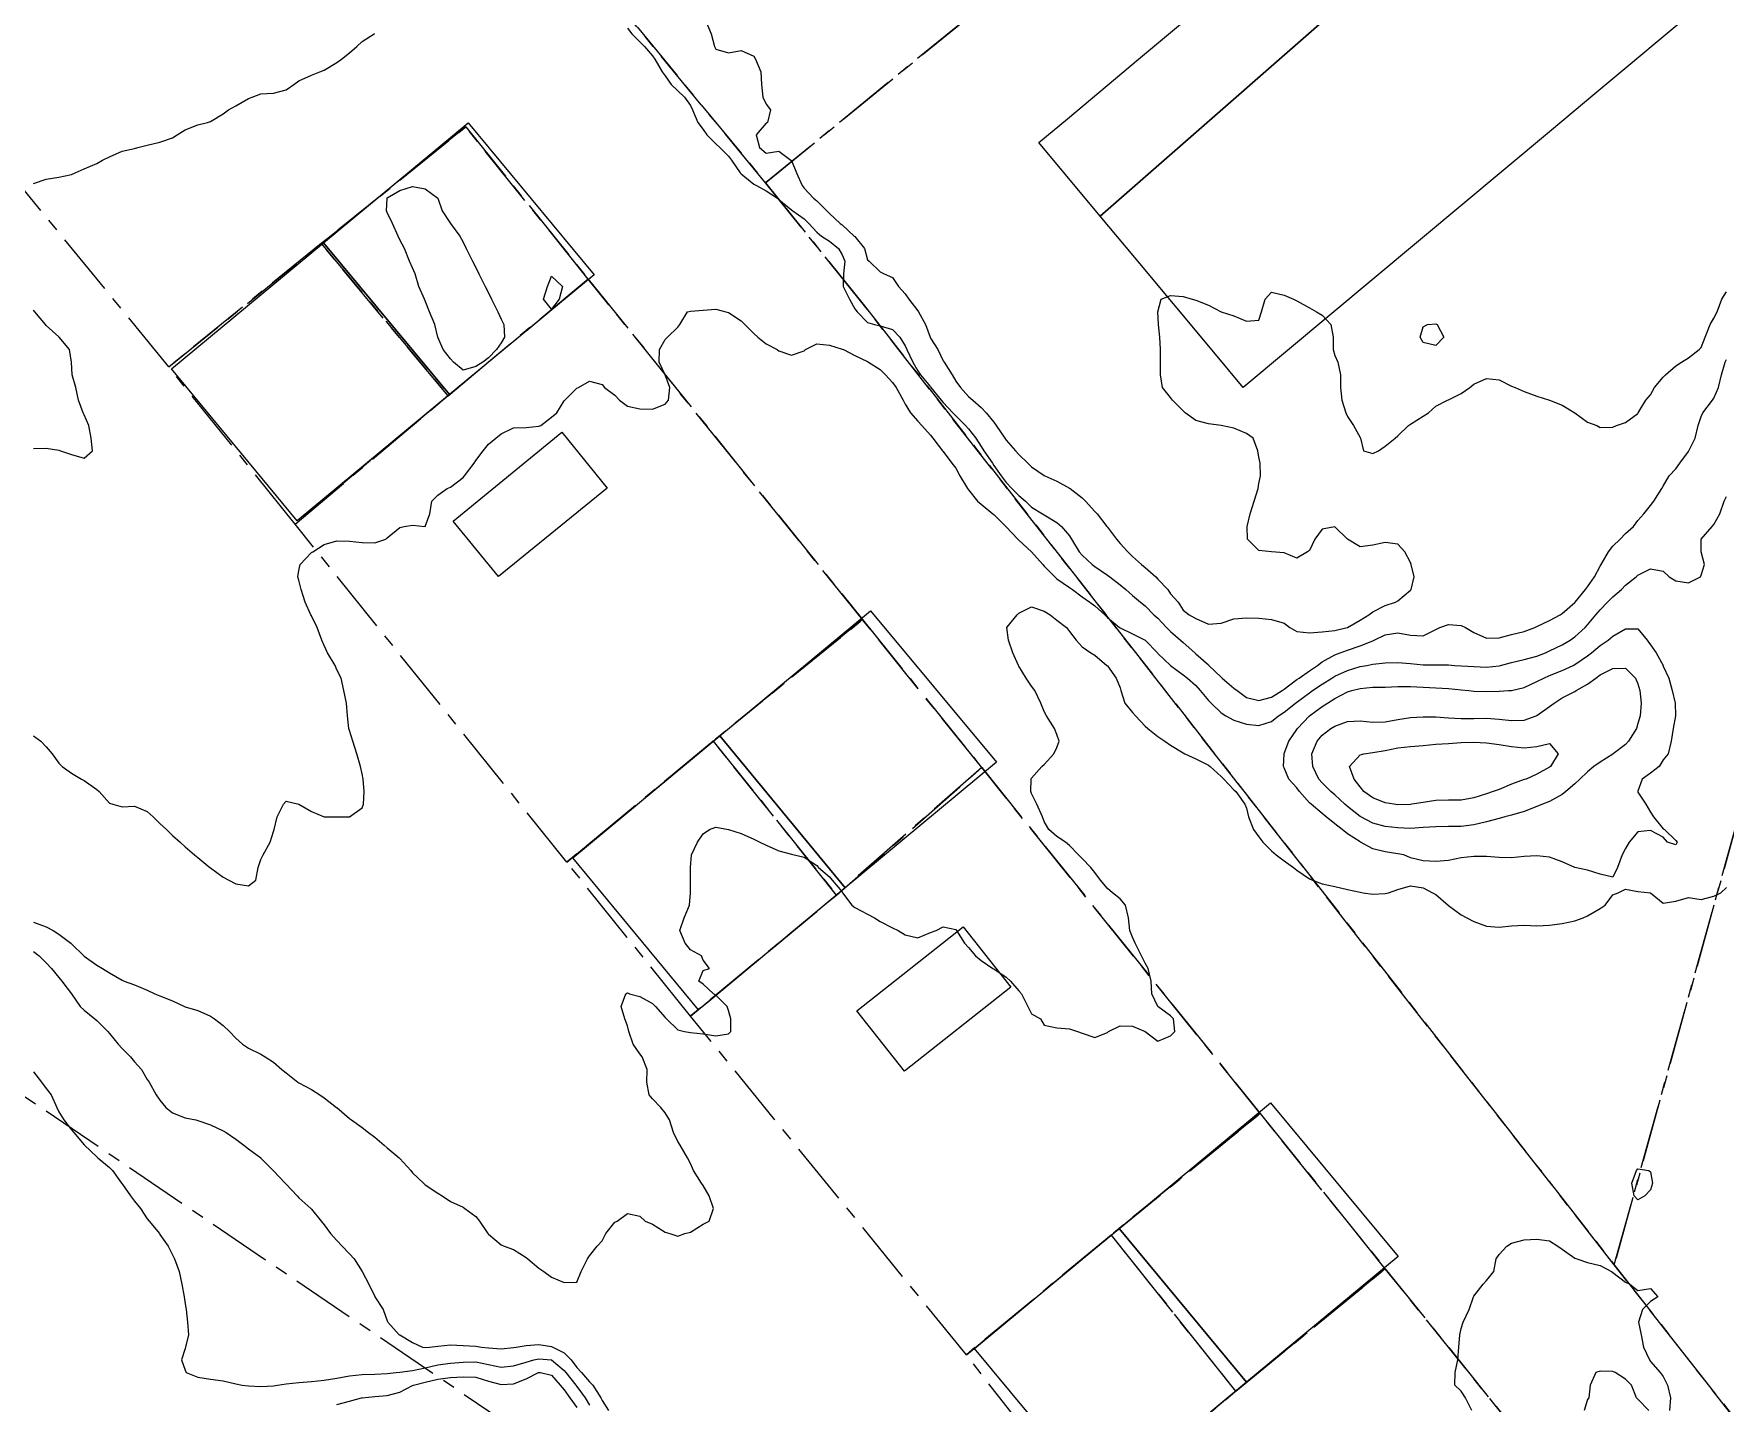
# Model space of a CAD drawing. Header units: centimetres. Extents: x 0 to 642158, y -847 to 649707.
# Drawn here: x 616585.8 to 616652.7, y 620889.5 to 620943.8 of the extents above; entities that cross this region are included whole.
import ezdxf

# ---------------------------------------------------------------- set-up
doc = ezdxf.new("R2010")
doc.units = ezdxf.units.CM
doc.header["$MEASUREMENT"] = 0
doc.linetypes.add('CENTERX2', pattern=[4, 2.5, -0.5, 0.5, -0.5])
doc.layers.add('SPW_batiments', color=7, linetype='Continuous')
doc.layers.add('SPW_parcellaire cadastral', color=7, linetype='CENTERX2', lineweight=25, true_color=0xff0542)
doc.layers.add('WAL_topographie 0.5', color=253, linetype='Continuous', lineweight=20)

msp = doc.modelspace()

# ---------------------------------------------------------------- linework, layer by layer
at = {"layer": 'SPW_batiments'}
for points in [[(616637.583, 620949.532), (616639.795, 620946.914), (616627.966, 620936.533), (616625.533, 620939.446), (616626.668, 620940.395), (616629.478, 620942.748), (616636.218, 620948.392), (616637.583, 620949.532)], [(616651.668, 620944.825), (616647.623, 620941.446), (616645.742, 620939.875), (616633.627, 620929.756), (616632.466, 620931.145), (616629.333, 620934.896), (616627.966, 620936.533), (616639.795, 620946.914)], [(616607.936, 620934.214), (616602.211, 620929.469), (616597.226, 620935.485), (616602.952, 620940.229), (616607.936, 620934.214)], [(616602.211, 620929.469), (616596.188, 620924.478), (616591.203, 620930.495), (616597.226, 620935.485), (616602.211, 620929.469)], [(616608.453, 620925.764), (616604.154, 620922.263), (616602.354, 620924.463), (616606.653, 620927.979), (616608.453, 620925.764)], [(616623.855, 620914.916), (616617.869, 620909.936), (616612.909, 620915.963), (616618.871, 620920.915), (616623.855, 620914.916)], [(616617.869, 620909.936), (616612.391, 620905.379), (616612.073, 620905.114), (616607.089, 620911.13), (616612.909, 620915.963), (616617.869, 620909.936)], [(616618.331, 620905.071), (616622.536, 620908.403), (616624.43, 620906.013), (616620.225, 620902.681), (616618.331, 620905.071)], [(616639.757, 620895.351), (616633.761, 620890.368), (616628.71, 620896.45), (616634.706, 620901.433), (616639.757, 620895.351)], [(616633.761, 620890.368), (616628.042, 620885.616), (616622.991, 620891.699), (616628.71, 620896.45), (616633.761, 620890.368)]]:
    msp.add_lwpolyline(points, dxfattribs=at)
at = {"layer": 'SPW_parcellaire cadastral'}
for points in [[(616666.054, 620979.771), (616614.722, 620937.858), (616586.727, 620971.802), (616585.791, 620971.038), (616566.317, 620994.924), (616567.242, 620995.68), (616539.521, 621029.708), (616535.215, 621035.212), (616620.686, 621105.289), (616625.34, 621099.609), (616688.472, 621022.554), (616679.177, 621014.989), (616681.136, 621012.591), (616656.021, 620992.067), (616666.054, 620979.771)], [(616725.447, 620976.685), (616726.289, 620975.633), (616725.859, 620975.281), (616725.742, 620975.411), (616719.607, 620982.253), (616719.602, 620982.258), (616703.252, 620977.874), (616679.014, 620971.374), (616680.429, 620969.619), (616665.719, 620957.761), (616662.942, 620947.797), (616648.311, 620895.015), (616618.639, 620932.979), (616614.722, 620937.858), (616666.054, 620979.771), (616656.021, 620992.067), (616681.136, 621012.591), (616679.177, 621014.989), (616688.472, 621022.554), (616707.663, 620998.875), (616709.455, 620996.641), (616709.658, 620996.388), (616725.447, 620976.685)], [(616703.252, 620977.874), (616705.259, 620970.066), (616725.859, 620975.281), (616789.025, 620897.565), (616816.871, 620864.549), (616819.201, 620861.786), (616791.606, 620814.788), (616777.504, 620810.829), (616747.043, 620804.653), (616736.762, 620806.494), (616725.425, 620812.186), (616717.783, 620816.022), (616706.308, 620829.905), (616705.058, 620828.784), (616702.226, 620826.244), (616700.619, 620828.294), (616648.311, 620895.015), (616662.942, 620947.797), (616665.719, 620957.761), (616680.429, 620969.619), (616679.014, 620971.374), (616703.252, 620977.874)], [(616586.727, 620971.802), (616614.722, 620937.858)], [(616700.25, 620824.474), (616687.169, 620812.75), (616682.753, 620816.443), (616674.455, 620826.906), (616680.775, 620831.995), (616686.285, 620836.429), (616681.602, 620842.247), (616670.72, 620855.764), (616665.832, 620861.836), (616655.066, 620875.21), (616649.97, 620881.54), (616639.249, 620894.858), (616634.299, 620901.007), (616623.275, 620914.701), (616618.557, 620920.562), (616607.704, 620934.044), (616602.854, 620940.068), (616597.135, 620935.448), (616591.099, 620930.57), (616569.151, 620957.403)], [(616597.135, 620935.448), (616602.854, 620940.068), (616607.704, 620934.044), (616602.153, 620929.428), (616597.135, 620935.448)], [(616614.722, 620937.858), (616618.639, 620932.979), (616648.311, 620895.015), (616700.619, 620828.294)], [(616597.135, 620935.448), (616602.153, 620929.428), (616596.099, 620924.346), (616591.099, 620930.57), (616597.135, 620935.448)], [(616612.653, 620915.75), (616606.852, 620910.96), (616596.099, 620924.346), (616602.153, 620929.428), (616607.704, 620934.044), (616618.557, 620920.562), (616612.653, 620915.75)], [(616612.653, 620915.75), (616618.557, 620920.562), (616623.275, 620914.701), (616617.533, 620909.656), (616612.653, 620915.75)], [(616612.653, 620915.75), (616617.533, 620909.656), (616611.75, 620904.862), (616606.852, 620910.96), (616612.653, 620915.75)], [(616622.67, 620891.456), (616611.75, 620904.862), (616617.533, 620909.656), (616623.275, 620914.701), (616634.299, 620901.007), (616628.404, 620896.196), (616622.67, 620891.456)], [(616606.102, 620887.645), (616579.995, 620885.899), (616579.604, 620893.615), (616578.768, 620893.565), (616578.404, 620899.762), (616579.106, 620899.786), (616578.801, 620905.558), (616579.62, 620905.601), (616606.102, 620887.645)], [(616628.404, 620896.196), (616634.299, 620901.007), (616639.249, 620894.858), (616633.328, 620890.008), (616628.404, 620896.196)], [(616622.67, 620891.456), (616628.404, 620896.196), (616633.328, 620890.008), (616627.558, 620885.183), (616622.67, 620891.456)], [(616638.358, 620871.901), (616627.558, 620885.183), (616633.328, 620890.008), (616639.249, 620894.858), (616649.97, 620881.54), (616644.183, 620876.651), (616638.358, 620871.901)]]:
    msp.add_lwpolyline(points, dxfattribs=at)
at = {"layer": 'WAL_topographie 0.5'}
for points in [[(616585.75, 620937.833), (616586.25, 620938), (616586.75, 620938.074), (616587.25, 620938.188), (616587.398, 620938.25), (616587.75, 620938.408), (616588.25, 620938.615), (616588.48, 620938.75), (616588.75, 620938.889), (616589.25, 620939.107), (616589.75, 620939.214), (616589.881, 620939.25), (616590.25, 620939.344), (616590.75, 620939.471), (616591.25, 620939.635), (616591.435, 620939.75), (616591.75, 620939.949), (616592.25, 620940.147), (616592.633, 620940.25), (616592.75, 620940.288), (616593.25, 620940.586), (616593.463, 620940.75), (616593.75, 620940.905), (616594.25, 620941.19), (616594.403, 620941.25), (616594.75, 620941.382), (616595.25, 620941.411), (616595.75, 620941.541), (616596.054, 620941.75), (616596.25, 620941.891), (616596.75, 620942.119), (616597.074, 620942.25), (616597.25, 620942.315), (616597.75, 620942.626), (616597.933, 620942.75), (616598.25, 620943.006), (616598.547, 620943.25), (616598.75, 620943.447), (616599.226, 620943.75), (616599.25, 620943.762)], [(616609.25, 620943.975), (616609.432, 620943.75), (616609.75, 620943.432), (616609.934, 620943.25), (616610.25, 620942.883), (616610.338, 620942.75), (616610.628, 620942.25), (616610.75, 620942.097), (616610.982, 620941.75), (616611.25, 620941.493), (616611.508, 620941.25), (616611.75, 620940.918), (616611.833, 620940.75), (616612.039, 620940.25), (616612.25, 620939.972), (616612.401, 620939.75), (616612.75, 620939.397), (616612.905, 620939.25), (616613.25, 620938.912), (616613.369, 620938.75), (616613.714, 620938.25), (616613.75, 620938.214), (616614.25, 620937.808), (616614.366, 620937.75), (616614.75, 620937.541), (616615.188, 620937.25), (616615.25, 620937.199), (616615.75, 620936.79), (616615.802, 620936.75), (616616.25, 620936.431), (616616.432, 620936.25), (616616.75, 620935.904), (616616.937, 620935.75), (616617.25, 620935.541), (616617.608, 620935.25), (616617.75, 620935.011), (616617.855, 620934.75), (616617.808, 620934.25), (616617.796, 620933.75), (616618.04, 620933.25), (616618.25, 620932.868), (616618.352, 620932.75), (616618.75, 620932.328), (616619.026, 620932.25), (616619.25, 620932.195), (616619.75, 620932.042), (616620.034, 620931.75), (616620.25, 620931.402), (616620.317, 620931.25), (616620.547, 620930.75), (616620.75, 620930.409), (616620.848, 620930.25), (616621.25, 620929.772), (616621.267, 620929.75), (616621.665, 620929.25), (616621.75, 620929.156), (616622.133, 620928.75), (616622.25, 620928.629), (616622.633, 620928.25), (616622.75, 620928.114), (616623.042, 620927.75), (616623.25, 620927.422), (616623.357, 620927.25), (616623.697, 620926.75), (616623.75, 620926.67), (616624.047, 620926.25), (616624.25, 620925.992), (616624.473, 620925.75), (616624.75, 620925.474), (616625.015, 620925.25), (616625.25, 620925.012), (616625.686, 620924.75), (616625.75, 620924.71), (616626.25, 620924.407), (616626.433, 620924.25), (616626.75, 620923.881), (616626.834, 620923.75), (616627.135, 620923.25), (616627.25, 620923.117), (616627.642, 620922.75), (616627.75, 620922.67), (616628.25, 620922.32), (616628.342, 620922.25), (616628.75, 620921.935), (616628.98, 620921.75), (616629.25, 620921.519), (616629.555, 620921.25), (616629.75, 620921.112), (616630.094, 620920.75), (616630.25, 620920.621), (616630.587, 620920.25), (616630.75, 620920.09), (616631.143, 620919.75), (616631.25, 620919.654), (616631.705, 620919.25), (616631.75, 620919.211), (616632.25, 620918.769), (616632.27, 620918.75), (616632.75, 620918.282), (616632.786, 620918.25), (616633.25, 620917.851), (616633.388, 620917.75), (616633.75, 620917.484), (616634.25, 620917.354), (616634.75, 620917.491), (616635.173, 620917.75), (616635.25, 620917.809), (616635.75, 620918.186), (616635.844, 620918.25), (616636.25, 620918.538), (616636.563, 620918.75), (616636.75, 620918.887), (616637.25, 620919.163), (616637.468, 620919.25), (616637.75, 620919.356), (616638.25, 620919.526), (616638.75, 620919.725), (616638.811, 620919.75), (616639.25, 620919.954), (616639.75, 620920.032), (616640.25, 620919.944), (616640.75, 620919.918), (616641.25, 620920.175), (616641.408, 620920.25), (616641.75, 620920.364), (616642.25, 620920.33), (616642.429, 620920.25), (616642.75, 620920.051), (616643.25, 620919.825), (616643.75, 620919.847), (616644.25, 620919.967), (616644.75, 620920.097), (616645.168, 620920.25), (616645.25, 620920.291), (616645.75, 620920.524), (616646.168, 620920.75), (616646.25, 620920.8), (616646.75, 620921.241), (616646.758, 620921.25), (616647.173, 620921.75), (616647.25, 620921.855), (616647.524, 620922.25), (616647.75, 620922.676), (616647.791, 620922.75), (616648.081, 620923.25), (616648.25, 620923.469), (616648.547, 620923.75), (616648.75, 620923.973), (616649.071, 620924.25), (616649.25, 620924.49), (616649.478, 620924.75), (616649.75, 620925.076), (616649.883, 620925.25), (616650.195, 620925.75), (616650.25, 620925.842), (616650.485, 620926.25), (616650.75, 620926.535), (616650.91, 620926.75), (616651.25, 620927.221), (616651.267, 620927.25), (616651.516, 620927.75), (616651.636, 620928.25), (616651.75, 620928.602), (616651.817, 620928.75), (616652.196, 620929.25), (616652.25, 620929.332), (616652.442, 620929.75), (616652.558, 620930.25), (616652.7, 620930.75), (616652.75, 620930.865)], [(616612.361, 620944.25), (616612.568, 620943.75), (616612.697, 620943.25), (616612.75, 620943.15), (616613.25, 620943), (616613.75, 620943.09), (616614.25, 620942.868), (616614.321, 620942.75), (616614.536, 620942.25), (616614.558, 620941.75), (616614.607, 620941.25), (616614.75, 620940.972), (616614.91, 620940.75), (616614.796, 620940.25), (616614.75, 620940.218), (616614.347, 620939.75), (616614.478, 620939.25), (616614.75, 620939.032), (616615.25, 620939.11), (616615.724, 620938.75), (616615.75, 620938.733), (616615.942, 620938.25), (616616.163, 620937.75), (616616.25, 620937.638), (616616.614, 620937.25), (616616.75, 620937.138), (616617.149, 620936.75), (616617.25, 620936.638), (616617.668, 620936.25), (616617.75, 620936.194), (616618.234, 620935.75), (616618.25, 620935.728), (616618.63, 620935.25), (616618.75, 620934.812), (616618.824, 620934.75), (616619.25, 620934.331), (616619.417, 620934.25), (616619.75, 620934.101), (616619.976, 620933.75), (616620.25, 620933.465), (616620.396, 620933.25), (616620.75, 620932.79), (616620.778, 620932.75), (616621.047, 620932.25), (616621.231, 620931.75), (616621.25, 620931.708), (616621.539, 620931.25), (616621.75, 620930.81), (616621.785, 620930.75), (616622.102, 620930.25), (616622.25, 620930.001), (616622.43, 620929.75), (616622.75, 620929.397), (616622.922, 620929.25), (616623.25, 620928.964), (616623.451, 620928.75), (616623.75, 620928.373), (616623.847, 620928.25), (616624.188, 620927.75), (616624.25, 620927.665), (616624.618, 620927.25), (616624.75, 620927.095), (616625.105, 620926.75), (616625.25, 620926.616), (616625.75, 620926.264), (616625.774, 620926.25), (616626.25, 620926.049), (616626.75, 620925.771), (616626.776, 620925.75), (616627.25, 620925.381), (616627.379, 620925.25), (616627.75, 620924.848), (616627.84, 620924.75), (616628.227, 620924.25), (616628.25, 620924.219), (616628.614, 620923.75), (616628.75, 620923.578), (616629.055, 620923.25), (616629.25, 620923.067), (616629.596, 620922.75), (616629.75, 620922.619), (616630.167, 620922.25), (616630.25, 620922.16), (616630.643, 620921.75), (616630.75, 620921.578), (616631.045, 620921.25), (616631.25, 620920.94), (616631.486, 620920.75), (616631.75, 620920.605), (616632.25, 620920.383), (616632.75, 620920.421), (616633.25, 620920.59), (616633.75, 620920.635), (616634.25, 620920.618), (616634.75, 620920.569), (616635.25, 620920.417), (616635.471, 620920.25), (616635.75, 620920.092), (616636.25, 620920.041), (616636.75, 620920.075), (616637.25, 620920.132), (616637.745, 620920.25), (616637.75, 620920.252), (616638.25, 620920.534), (616638.603, 620920.75), (616638.75, 620920.873), (616639.25, 620921.123), (616639.648, 620921.25), (616639.75, 620921.302), (616640.25, 620921.73), (616640.269, 620921.75), (616640.386, 620922.25), (616640.272, 620922.75), (616640.25, 620922.817), (616640.023, 620923.25), (616639.75, 620923.551), (616639.25, 620923.615), (616638.75, 620923.506), (616638.25, 620923.444), (616637.75, 620923.75), (616637.75, 620923.75), (616637.25, 620924.232), (616636.75, 620924.139), (616636.458, 620923.75), (616636.25, 620923.296), (616636.167, 620923.25), (616635.75, 620923), (616635.25, 620923.208), (616634.75, 620923.25), (616634.749, 620923.25), (616634.25, 620923.3), (616633.8, 620923.75), (616633.786, 620924.25), (616633.9, 620924.75), (616634.058, 620925.25), (616634.213, 620925.75), (616634.25, 620925.95), (616634.31, 620926.25), (616634.292, 620926.75), (616634.25, 620927), (616634.202, 620927.25), (616634.015, 620927.75), (616633.75, 620927.937), (616633.25, 620928.146), (616632.75, 620928.25), (616632.75, 620928.25), (616632.25, 620928.313), (616631.75, 620928.45), (616631.333, 620928.75), (616631.25, 620928.833), (616630.833, 620929.25), (616630.75, 620929.35), (616630.434, 620929.75), (616630.35, 620930.25), (616630.35, 620930.75), (616630.35, 620931.25), (616630.329, 620931.75), (616630.279, 620932.25), (616630.25, 620932.749), (616630.25, 620932.75), (616630.25, 620932.75), (616630.375, 620933.25), (616630.75, 620933.393), (616631.25, 620933.359), (616631.607, 620933.25), (616631.75, 620933.206), (616632.25, 620933.015), (616632.75, 620932.75), (616632.75, 620932.75), (616633.25, 620932.592), (616633.75, 620932.382), (616634.25, 620932.417), (616634.354, 620932.75), (616634.49, 620933.25), (616634.75, 620933.521), (616635.25, 620933.412), (616635.611, 620933.25), (616635.75, 620933.186), (616636.25, 620932.908), (616636.523, 620932.75), (616636.75, 620932.618), (616637.091, 620932.25), (616637.183, 620931.75), (616637.186, 620931.25), (616637.25, 620931.017), (616637.368, 620930.75), (616637.481, 620930.25), (616637.476, 620929.75), (616637.524, 620929.25), (616637.685, 620928.75), (616637.75, 620928.609), (616637.995, 620928.25), (616638.25, 620927.77), (616638.264, 620927.75), (616638.382, 620927.25), (616638.75, 620927.142), (616638.976, 620927.25), (616639.25, 620927.431), (616639.635, 620927.75), (616639.75, 620927.837), (616640.163, 620928.25), (616640.25, 620928.304), (616640.75, 620928.613), (616640.956, 620928.75), (616641.25, 620929.007), (616641.711, 620929.25), (616641.75, 620929.269), (616642.25, 620929.518), (616642.589, 620929.75), (616642.75, 620929.882), (616643.25, 620930.104), (616643.75, 620930.051), (616644.25, 620929.807), (616644.388, 620929.75), (616644.75, 620929.598), (616645.25, 620929.411), (616645.75, 620929.25), (616645.75, 620929.25), (616646.25, 620929.058), (616646.75, 620928.75), (616646.75, 620928.75), (616647.25, 620928.375), (616647.625, 620928.25), (616647.75, 620928.173), (616648.25, 620928.179), (616648.404, 620928.25), (616648.75, 620928.368), (616649.25, 620928.725), (616649.263, 620928.75), (616649.56, 620929.25), (616649.75, 620929.464), (616649.898, 620929.75), (616650.25, 620930.163), (616650.336, 620930.25), (616650.75, 620930.608), (616650.966, 620930.75), (616651.25, 620930.926), (616651.676, 620931.25), (616651.75, 620931.338), (616651.909, 620931.75), (616652.101, 620932.25), (616652.25, 620932.492), (616652.378, 620932.75), (616652.572, 620933.25), (616652.75, 620933.538)], [(616603.531, 620930.75), (616603.25, 620930.589), (616602.75, 620930.437), (616602.365, 620930.75), (616602.25, 620930.887), (616601.964, 620931.25), (616601.75, 620931.75), (616601.75, 620931.75), (616601.625, 620932.25), (616601.417, 620932.75), (616601.25, 620933.188), (616601.224, 620933.25), (616601, 620933.75), (616600.85, 620934.25), (616600.75, 620934.484), (616600.632, 620934.75), (616600.425, 620935.25), (616600.25, 620935.6), (616600.179, 620935.75), (616599.96, 620936.25), (616599.75, 620936.687), (616599.722, 620936.75), (616599.742, 620937.25), (616599.75, 620937.257), (616600.25, 620937.557), (616600.75, 620937.706), (616601.25, 620937.614), (616601.75, 620937.25), (616601.75, 620937.25), (616601.917, 620936.75), (616602.25, 620936.25), (616602.25, 620936.25), (616602.625, 620935.75), (616602.75, 620935.5), (616602.868, 620935.25), (616603.125, 620934.75), (616603.25, 620934.5), (616603.375, 620934.25), (616603.625, 620933.75), (616603.75, 620933.5), (616603.875, 620933.25), (616604.125, 620932.75), (616604.25, 620932.464), (616604.357, 620932.25), (616604.386, 620931.75), (616604.25, 620931.519), (616604.075, 620931.25), (616603.75, 620930.925), (616603.531, 620930.75)], [(616606.547, 620933.25), (616606.25, 620932.854), (616605.933, 620933.25), (616606.088, 620933.75), (616606.25, 620934.156), (616606.683, 620933.75), (616606.547, 620933.25)], [(616585.75, 620915.955), (616586.037, 620915.75), (616586.25, 620915.523), (616586.483, 620915.25), (616586.75, 620914.88), (616586.887, 620914.75), (616587.25, 620914.482), (616587.65, 620914.25), (616587.75, 620914.187), (616588.25, 620913.84), (616588.348, 620913.75), (616588.75, 620913.299), (616588.883, 620913.25), (616589.25, 620913.15), (616589.75, 620913.181), (616590.25, 620912.962), (616590.478, 620912.75), (616590.75, 620912.491), (616591.006, 620912.25), (616591.25, 620912.013), (616591.546, 620911.75), (616591.75, 620911.559), (616592.123, 620911.25), (616592.25, 620911.139), (616592.725, 620910.75), (616592.75, 620910.731), (616593.25, 620910.37), (616593.482, 620910.25), (616593.75, 620910.097), (616594.25, 620910.023), (616594.544, 620910.25), (616594.641, 620910.75), (616594.75, 620911.062), (616594.838, 620911.25), (616595.114, 620911.75), (616595.25, 620912.178), (616595.266, 620912.25), (616595.393, 620912.75), (616595.637, 620913.25), (616595.75, 620913.369), (616596.25, 620913.25), (616596.25, 620913.25), (616596.75, 620912.964), (616597.25, 620912.75), (616597.75, 620912.75), (616598.25, 620912.75), (616598.75, 620913.113), (616598.813, 620913.25), (616598.832, 620913.75), (616598.794, 620914.25), (616598.75, 620914.45), (616598.69, 620914.75), (616598.55, 620915.25), (616598.389, 620915.75), (616598.25, 620916.175), (616598.23, 620916.25), (616598.176, 620916.75), (616598.134, 620917.25), (616598.028, 620917.75), (616597.919, 620918.25), (616597.75, 620918.578), (616597.682, 620918.75), (616597.387, 620919.25), (616597.25, 620919.542), (616597.164, 620919.75), (616596.968, 620920.25), (616596.75, 620920.706), (616596.728, 620920.75), (616596.5, 620921.25), (616596.335, 620921.75), (616596.25, 620922.125), (616596.214, 620922.25), (616596.25, 620922.5), (616596.301, 620922.75), (616596.75, 620923.215), (616596.799, 620923.25), (616597.25, 620923.535), (616597.75, 620923.68), (616598.25, 620923.669), (616598.75, 620923.609), (616599.25, 620923.608), (616599.687, 620923.75), (616599.75, 620923.795), (616600.25, 620924.212), (616600.417, 620924.25), (616600.75, 620924.306), (616601.25, 620924.25), (616601.439, 620924.75), (616601.51, 620925.25), (616601.75, 620925.485), (616602.125, 620925.75), (616602.25, 620925.812), (616602.75, 620926.193), (616602.802, 620926.25), (616603.192, 620926.75), (616603.25, 620926.861), (616603.542, 620927.25), (616603.75, 620927.513), (616604.05, 620927.75), (616604.25, 620927.912), (616604.75, 620928.15), (616605.25, 620928.167), (616605.75, 620928.219), (616605.827, 620928.25), (616606.25, 620928.574), (616606.457, 620928.75), (616606.75, 620929.222), (616606.776, 620929.25), (616607.25, 620929.724), (616607.312, 620929.75), (616607.75, 620930), (616608.25, 620929.865), (616608.35, 620929.75), (616608.75, 620929.45), (616608.941, 620929.25), (616609.25, 620929.009), (616609.75, 620928.903), (616610.25, 620928.899), (616610.75, 620929.089), (616610.875, 620929.25), (616610.93, 620929.75), (616610.75, 620930.25), (616610.75, 620930.25), (616610.513, 620930.75), (616610.518, 620931.25), (616610.75, 620931.656), (616610.838, 620931.75), (616611.25, 620932.139), (616611.327, 620932.25), (616611.625, 620932.75), (616611.75, 620932.775), (616612.25, 620932.814), (616612.75, 620932.848), (616613.143, 620932.75), (616613.25, 620932.725), (616613.75, 620932.397), (616613.901, 620932.25), (616614.25, 620931.885), (616614.413, 620931.75), (616614.75, 620931.481), (616615.179, 620931.25), (616615.25, 620931.209), (616615.75, 620931.028), (616616.25, 620931.204), (616616.3, 620931.25), (616616.75, 620931.478), (616617.25, 620931.427), (616617.75, 620931.272), (616617.804, 620931.25), (616618.25, 620931.025), (616618.75, 620930.778), (616618.796, 620930.75), (616619.25, 620930.459), (616619.473, 620930.25), (616619.75, 620929.949), (616619.885, 620929.75), (616620.165, 620929.25), (616620.25, 620929.091), (616620.463, 620928.75), (616620.75, 620928.423), (616620.904, 620928.25), (616621.25, 620927.859), (616621.341, 620927.75), (616621.727, 620927.25), (616621.75, 620927.224), (616622.092, 620926.75), (616622.25, 620926.553), (616622.412, 620926.25), (616622.708, 620925.75), (616622.75, 620925.7), (616623.108, 620925.25), (616623.25, 620925.131), (616623.712, 620924.75), (616623.75, 620924.72), (616624.233, 620924.25), (616624.25, 620924.233), (616624.703, 620923.75), (616624.75, 620923.707), (616625.25, 620923.252), (616625.252, 620923.25), (616625.691, 620922.75), (616625.75, 620922.679), (616626.166, 620922.25), (616626.25, 620922.181), (616626.75, 620921.838), (616626.866, 620921.75), (616627.25, 620921.469), (616627.556, 620921.25), (616627.75, 620921.102), (616628.144, 620920.75), (616628.25, 620920.647), (616628.723, 620920.25), (616628.75, 620920.23), (616629.25, 620919.997), (616629.743, 620919.75), (616629.75, 620919.745), (616630.228, 620919.25), (616630.25, 620919.224), (616630.747, 620918.75), (616630.75, 620918.747), (616631.25, 620918.371), (616631.421, 620918.25), (616631.75, 620917.949), (616631.925, 620917.75), (616632.25, 620917.365), (616632.361, 620917.25), (616632.75, 620916.868), (616632.933, 620916.75), (616633.25, 620916.586), (616633.75, 620916.422), (616634.25, 620916.368), (616634.75, 620916.526), (616635.02, 620916.75), (616635.25, 620916.891), (616635.69, 620917.25), (616635.75, 620917.294), (616636.25, 620917.661), (616636.374, 620917.75), (616636.75, 620918.012), (616637.133, 620918.25), (616637.25, 620918.319), (616637.75, 620918.541), (616638.25, 620918.704), (616638.512, 620918.75), (616638.75, 620918.796), (616639.25, 620918.849), (616639.75, 620918.87), (616640.25, 620918.818), (616640.75, 620918.771), (616641.25, 620918.771), (616641.75, 620918.767), (616641.99, 620918.75), (616642.25, 620918.734), (616642.75, 620918.699), (616643.25, 620918.682), (616643.75, 620918.734), (616643.813, 620918.75), (616644.25, 620918.864), (616644.75, 620918.984), (616645.25, 620919.117), (616645.584, 620919.25), (616645.75, 620919.324), (616646.25, 620919.564), (616646.569, 620919.75), (616646.75, 620919.874), (616647.155, 620920.25), (616647.25, 620920.351), (616647.584, 620920.75), (616647.75, 620920.943), (616648.047, 620921.25), (616648.25, 620921.458), (616648.592, 620921.75), (616648.75, 620921.924), (616649.174, 620922.25), (616649.25, 620922.319), (616649.75, 620922.57), (616650.25, 620922.486), (616650.489, 620922.25), (616650.75, 620922.094), (616651.25, 620922.015), (616651.718, 620922.25), (616651.75, 620922.319), (616651.881, 620922.75), (616651.756, 620923.25), (616651.756, 620923.75), (616652.188, 620924.25), (616652.25, 620924.331), (616652.489, 620924.75), (616652.662, 620925.25), (616652.75, 620925.44)], [(616585.75, 620927.338), (616586.25, 620927.345), (616586.75, 620927.274), (616586.813, 620927.25), (616587.25, 620927.104), (616587.75, 620926.959), (616588.079, 620927.25), (616588.026, 620927.75), (616587.933, 620928.25), (616587.75, 620928.675), (616587.714, 620928.75), (616587.526, 620929.25), (616587.417, 620929.75), (616587.271, 620930.25), (616587.25, 620930.75), (616587.25, 620930.75), (616587.173, 620931.25), (616586.768, 620931.75), (616586.75, 620931.762), (616586.25, 620932.209), (616586.221, 620932.25), (616585.798, 620932.75), (616585.75, 620932.82)], [(616641.562, 620931.75), (616641.25, 620931.417), (616640.75, 620931.536), (616640.628, 620931.75), (616640.75, 620932.159), (616640.917, 620932.25), (616641.25, 620932.276), (616641.303, 620932.25), (616641.562, 620931.75)], [(616585.75, 620908.587), (616586.25, 620908.399), (616586.522, 620908.25), (616586.75, 620908.106), (616587.225, 620907.75), (616587.25, 620907.726), (616587.743, 620907.25), (616587.75, 620907.242), (616588.25, 620906.877), (616588.472, 620906.75), (616588.75, 620906.579), (616589.25, 620906.289), (616589.336, 620906.25), (616589.75, 620906.098), (616590.25, 620905.889), (616590.544, 620905.75), (616590.75, 620905.667), (616591.25, 620905.462), (616591.72, 620905.25), (616591.75, 620905.237), (616592.25, 620905.09), (616592.75, 620904.859), (616592.907, 620904.75), (616593.25, 620904.486), (616593.5, 620904.25), (616593.75, 620903.988), (616594.013, 620903.75), (616594.25, 620903.597), (616594.75, 620903.351), (616594.917, 620903.25), (616595.25, 620903.045), (616595.572, 620902.75), (616595.75, 620902.623), (616596.209, 620902.25), (616596.25, 620902.224), (616596.75, 620901.958), (616597.083, 620901.75), (616597.25, 620901.633), (616597.738, 620901.25), (616597.75, 620901.239), (616598.25, 620900.815), (616598.327, 620900.75), (616598.75, 620900.45), (616599.009, 620900.25), (616599.25, 620900.064), (616599.621, 620899.75), (616599.75, 620899.647), (616600.22, 620899.25), (616600.25, 620899.221), (616600.682, 620898.75), (616600.75, 620898.663), (616601.183, 620898.25), (616601.25, 620898.184), (616601.75, 620897.854), (616601.927, 620897.75), (616602.25, 620897.528), (616602.75, 620897.294), (616602.816, 620897.25), (616603.25, 620896.926), (616603.402, 620896.75), (616603.732, 620896.25), (616603.75, 620896.227), (616604.25, 620895.813), (616604.37, 620895.75), (616604.75, 620895.618), (616605.25, 620895.302), (616605.314, 620895.25), (616605.75, 620894.881), (616605.943, 620894.75), (616606.25, 620894.529), (616606.75, 620894.32), (616607.25, 620894.333), (616607.429, 620894.75), (616607.675, 620895.25), (616607.75, 620895.375), (616608.05, 620895.75), (616608.25, 620895.964), (616608.404, 620896.25), (616608.75, 620896.7), (616608.841, 620896.75), (616609.25, 620897.05), (616609.75, 620896.942), (616609.959, 620896.75), (616610.25, 620896.62), (616610.75, 620896.312), (616610.932, 620896.25), (616611.25, 620896.153), (616611.53, 620896.25), (616611.75, 620896.31), (616612.25, 620896.629), (616612.485, 620896.75), (616612.66, 620897.25), (616612.49, 620897.75), (616612.25, 620898.162), (616612.186, 620898.25), (616611.873, 620898.75), (616611.75, 620899.028), (616611.636, 620899.25), (616611.335, 620899.75), (616611.25, 620899.895), (616611.081, 620900.25), (616610.917, 620900.75), (616610.75, 620901.034), (616610.58, 620901.25), (616610.25, 620901.586), (616610.118, 620901.75), (616610.021, 620902.25), (616610.029, 620902.75), (616609.833, 620903.25), (616609.75, 620903.365), (616609.478, 620903.75), (616609.315, 620904.25), (616609.25, 620904.472), (616609.149, 620904.75), (616609.008, 620905.25), (616609.19, 620905.75), (616609.25, 620905.782), (616609.333, 620905.75), (616609.75, 620905.635), (616610.25, 620905.358), (616610.37, 620905.25), (616610.75, 620904.808), (616610.8, 620904.75), (616611.25, 620904.326), (616611.517, 620904.25), (616611.75, 620904.209), (616612.25, 620904.16), (616612.75, 620904.079), (616613.25, 620904.161), (616613.348, 620904.25), (616613.349, 620904.75), (616613.25, 620905.091), (616613.198, 620905.25), (616612.75, 620905.698), (616612.658, 620905.75), (616612.25, 620906.128), (616612.083, 620906.25), (616612.25, 620906.667), (616612.5, 620906.75), (616612.25, 620907.083), (616612.179, 620907.25), (616611.75, 620907.481), (616611.544, 620907.75), (616611.327, 620908.25), (616611.5, 620908.75), (616611.708, 620909.25), (616611.75, 620909.75), (616611.75, 620910.25), (616611.75, 620910.75), (616611.75, 620910.751), (616611.792, 620911.25), (616612.028, 620911.75), (616612.25, 620912.083), (616612.5, 620912.25), (616612.75, 620912.341), (616613.25, 620912.25), (616613.25, 620912.25), (616613.75, 620912.092), (616614.25, 620911.869), (616614.5, 620911.75), (616614.75, 620911.625), (616615.25, 620911.408), (616615.75, 620911.276), (616615.85, 620911.25), (616616.25, 620911.15), (616616.75, 620910.829), (616616.821, 620910.75), (616617.25, 620910.375), (616617.353, 620910.25), (616617.75, 620909.781), (616617.766, 620909.75), (616618.132, 620909.25), (616618.25, 620909.164), (616618.75, 620908.897), (616619.033, 620908.75), (616619.25, 620908.613), (616619.75, 620908.354), (616619.971, 620908.25), (616620.25, 620908.08), (616620.75, 620907.967), (616621.25, 620908.169), (616621.469, 620908.25), (616621.75, 620908.4), (616622.25, 620908.286), (616622.272, 620908.25), (616622.588, 620907.75), (616622.75, 620907.583), (616623.025, 620907.25), (616623.25, 620907.063), (616623.719, 620906.75), (616623.75, 620906.729), (616624.25, 620906.401), (616624.417, 620906.25), (616624.75, 620905.865), (616624.854, 620905.75), (616625.099, 620905.25), (616625.25, 620904.956), (616625.6, 620904.75), (616625.75, 620904.5), (616626.25, 620904.4), (616626.75, 620904.354), (616627.062, 620904.25), (616627.25, 620904.185), (616627.75, 620904.013), (616628.25, 620904.217), (616628.3, 620904.25), (616628.75, 620904.475), (616629.25, 620904.464), (616629.75, 620904.25), (616629.75, 620904.25), (616630.25, 620903.865), (616630.75, 620904.078), (616630.922, 620904.25), (616630.867, 620904.75), (616630.75, 620904.871), (616630.25, 620905.25), (616630.25, 620905.25), (616630.007, 620905.75), (616629.98, 620906.25), (616629.86, 620906.75), (616629.75, 620906.958), (616629.602, 620907.25), (616629.355, 620907.75), (616629.25, 620907.993), (616629.14, 620908.25), (616629.08, 620908.75), (616628.963, 620909.25), (616628.75, 620909.51), (616628.457, 620909.75), (616628.25, 620909.917), (616627.98, 620910.25), (616627.75, 620910.552), (616627.589, 620910.75), (616627.25, 620911.101), (616627.101, 620911.25), (616626.75, 620911.614), (616626.597, 620911.75), (616626.25, 620911.974), (616625.932, 620912.25), (616625.75, 620912.574), (616625.683, 620912.75), (616625.46, 620913.25), (616625.25, 620913.683), (616625.216, 620913.75), (616625.229, 620914.25), (616625.25, 620914.284), (616625.654, 620914.75), (616625.75, 620914.828), (616626.13, 620915.25), (616626.25, 620915.5), (616626.337, 620915.75), (616626.25, 620916.018), (616626.162, 620916.25), (616625.839, 620916.75), (616625.75, 620916.919), (616625.612, 620917.25), (616625.374, 620917.75), (616625.25, 620917.927), (616625.031, 620918.25), (616624.75, 620918.716), (616624.728, 620918.75), (616624.502, 620919.25), (616624.341, 620919.75), (616624.271, 620920.25), (616624.684, 620920.75), (616624.75, 620920.819), (616625.25, 620921.073), (616625.75, 620920.892), (616625.984, 620920.75), (616626.25, 620920.545), (616626.633, 620920.25), (616626.75, 620920.093), (616627.011, 620919.75), (616627.25, 620919.488), (616627.589, 620919.25), (616627.75, 620919.16), (616628.233, 620918.75), (616628.25, 620918.729), (616628.6, 620918.25), (616628.75, 620917.855), (616628.787, 620917.75), (616628.934, 620917.25), (616629.25, 620916.89), (616629.357, 620916.75), (616629.75, 620916.346), (616629.848, 620916.25), (616630.25, 620915.931), (616630.522, 620915.75), (616630.75, 620915.592), (616631.25, 620915.286), (616631.317, 620915.25), (616631.75, 620915.046), (616632.25, 620914.793), (616632.314, 620914.75), (616632.75, 620914.347), (616632.865, 620914.25), (616633.25, 620913.822), (616633.339, 620913.75), (616633.685, 620913.25), (616633.75, 620913.103), (616633.838, 620912.75), (616634.027, 620912.25), (616634.25, 620911.962), (616634.408, 620911.75), (616634.75, 620911.409), (616634.934, 620911.25), (616635.25, 620911.01), (616635.611, 620910.75), (616635.75, 620910.64), (616636.25, 620910.298), (616636.369, 620910.25), (616636.75, 620910.101), (616637.25, 620909.992), (616637.75, 620909.879), (616638.25, 620909.765), (616638.375, 620909.75), (616638.75, 620909.695), (616639.25, 620909.721), (616639.371, 620909.75), (616639.75, 620909.87), (616640.25, 620910.016), (616640.75, 620909.939), (616641.118, 620909.75), (616641.25, 620909.684), (616641.742, 620909.25), (616641.75, 620909.245), (616642.25, 620908.878), (616642.478, 620908.75), (616642.75, 620908.615), (616643.25, 620908.423), (616643.75, 620908.379), (616644.25, 620908.437), (616644.75, 620908.458), (616645.25, 620908.439), (616645.75, 620908.46), (616646.25, 620908.529), (616646.75, 620908.631), (616647.075, 620908.75), (616647.25, 620908.829), (616647.75, 620909.13), (616647.945, 620909.25), (616648.25, 620909.669), (616648.469, 620909.75), (616648.75, 620909.886), (616649.25, 620909.797), (616649.75, 620909.75), (616649.75, 620909.75), (616650.25, 620909.333), (616650.75, 620909.417), (616651.25, 620909.566), (616651.75, 620909.482), (616652.25, 620909.616), (616652.523, 620909.75), (616652.75, 620909.953)], [(616648.439, 620910.75), (616648.25, 620910.371), (616647.75, 620910.479), (616647.25, 620910.647), (616646.75, 620910.75), (616646.75, 620910.75), (616646.25, 620910.97), (616645.75, 620911.154), (616645.25, 620911.208), (616644.75, 620911.178), (616644.25, 620911.128), (616643.75, 620911.138), (616643.25, 620911.178), (616642.75, 620911.187), (616642.25, 620911.125), (616641.75, 620911.018), (616641.25, 620910.981), (616640.75, 620911.008), (616640.25, 620911.131), (616639.979, 620911.25), (616639.75, 620911.284), (616639.25, 620911.364), (616638.75, 620911.489), (616638.272, 620911.75), (616638.25, 620911.76), (616637.75, 620912.084), (616637.538, 620912.25), (616637.25, 620912.48), (616636.912, 620912.75), (616636.75, 620912.881), (616636.312, 620913.25), (616636.25, 620913.309), (616635.857, 620913.75), (616635.75, 620913.903), (616635.428, 620914.25), (616635.25, 620914.691), (616635.214, 620914.75), (616635.242, 620915.25), (616635.25, 620915.264), (616635.437, 620915.75), (616635.75, 620916.211), (616635.776, 620916.25), (616636.25, 620916.75), (616636.25, 620916.75), (616636.75, 620917.118), (616636.959, 620917.25), (616637.25, 620917.435), (616637.75, 620917.696), (616637.921, 620917.75), (616638.25, 620917.839), (616638.75, 620917.883), (616639.25, 620917.893), (616639.75, 620917.908), (616640.25, 620917.908), (616640.75, 620917.887), (616641.25, 620917.867), (616641.75, 620917.837), (616642.25, 620917.779), (616642.558, 620917.75), (616642.75, 620917.73), (616643.25, 620917.72), (616643.75, 620917.725), (616644.119, 620917.75), (616644.25, 620917.759), (616644.75, 620917.88), (616645.25, 620918.105), (616645.52, 620918.25), (616645.75, 620918.344), (616646.25, 620918.552), (616646.68, 620918.75), (616646.75, 620918.783), (616647.25, 620919.127), (616647.414, 620919.25), (616647.75, 620919.536), (616648.069, 620919.75), (616648.25, 620919.913), (616648.75, 620920.198), (616649.25, 620920.194), (616649.608, 620919.75), (616649.75, 620919.569), (616649.965, 620919.25), (616650.241, 620918.75), (616650.25, 620918.725), (616650.469, 620918.25), (616650.609, 620917.75), (616650.723, 620917.25), (616650.736, 620916.75), (616650.648, 620916.25), (616650.558, 620915.75), (616650.446, 620915.25), (616650.25, 620915.006), (616650.083, 620914.75), (616649.75, 620914.484), (616649.414, 620914.25), (616649.25, 620913.776), (616649.238, 620913.75), (616649.25, 620913.736), (616649.557, 620913.25), (616649.75, 620912.936), (616649.86, 620912.75), (616650.25, 620912.281), (616650.3, 620912.25), (616650.75, 620911.815), (616650.797, 620911.75), (616650.75, 620911.645), (616650.417, 620911.75), (616650.25, 620911.95), (616649.75, 620912.217), (616649.25, 620912.165), (616648.899, 620911.75), (616648.75, 620911.496), (616648.619, 620911.25), (616648.439, 620910.75)], [(616643.986, 620912.75), (616643.75, 620912.691), (616643.25, 620912.558), (616642.75, 620912.436), (616642.25, 620912.372), (616641.75, 620912.364), (616641.25, 620912.359), (616640.75, 620912.327), (616640.25, 620912.294), (616639.75, 620912.312), (616639.25, 620912.375), (616638.75, 620912.509), (616638.287, 620912.75), (616638.25, 620912.77), (616637.75, 620913.156), (616637.644, 620913.25), (616637.25, 620913.619), (616637.098, 620913.75), (616636.75, 620914.101), (616636.624, 620914.25), (616636.375, 620914.75), (616636.346, 620915.25), (616636.552, 620915.75), (616636.75, 620915.989), (616637.088, 620916.25), (616637.25, 620916.349), (616637.75, 620916.522), (616638.25, 620916.551), (616638.75, 620916.498), (616639.25, 620916.516), (616639.75, 620916.608), (616640.25, 620916.688), (616640.75, 620916.717), (616641.25, 620916.709), (616641.75, 620916.677), (616642.25, 620916.646), (616642.75, 620916.651), (616643.25, 620916.658), (616643.75, 620916.624), (616644.25, 620916.562), (616644.75, 620916.577), (616645.219, 620916.75), (616645.25, 620916.764), (616645.75, 620917.123), (616645.927, 620917.25), (616646.25, 620917.467), (616646.75, 620917.719), (616646.806, 620917.75), (616647.25, 620918.002), (616647.585, 620918.25), (616647.75, 620918.369), (616648.25, 620918.631), (616648.75, 620918.635), (616649.149, 620918.25), (616649.25, 620918.02), (616649.328, 620917.75), (616649.374, 620917.25), (616649.338, 620916.75), (616649.25, 620916.447), (616649.19, 620916.25), (616648.878, 620915.75), (616648.75, 620915.622), (616648.266, 620915.25), (616648.25, 620915.239), (616647.75, 620914.922), (616647.507, 620914.75), (616647.25, 620914.536), (616646.953, 620914.25), (616646.75, 620914.059), (616646.394, 620913.75), (616646.25, 620913.643), (616645.75, 620913.362), (616645.467, 620913.25), (616645.25, 620913.161), (616644.75, 620912.968), (616644.25, 620912.813), (616643.986, 620912.75)], [(616640.302, 620913.25), (616640.25, 620913.243), (616639.75, 620913.23), (616639.593, 620913.25), (616639.25, 620913.305), (616638.75, 620913.509), (616638.405, 620913.75), (616638.25, 620913.944), (616638.015, 620914.25), (616637.838, 620914.75), (616638.25, 620915.206), (616638.394, 620915.25), (616638.75, 620915.297), (616639.25, 620915.382), (616639.75, 620915.482), (616640.25, 620915.539), (616640.75, 620915.583), (616641.25, 620915.628), (616641.75, 620915.659), (616642.25, 620915.692), (616642.75, 620915.713), (616643.25, 620915.682), (616643.75, 620915.614), (616644.25, 620915.536), (616644.75, 620915.487), (616645.25, 620915.539), (616645.75, 620915.66), (616646.089, 620915.25), (616645.786, 620914.75), (616645.75, 620914.717), (616645.25, 620914.437), (616644.82, 620914.25), (616644.75, 620914.231), (616644.25, 620914.047), (616643.75, 620913.839), (616643.522, 620913.75), (616643.25, 620913.67), (616642.75, 620913.504), (616642.25, 620913.41), (616641.75, 620913.408), (616641.25, 620913.395), (616640.75, 620913.322), (616640.302, 620913.25)], [(616585.75, 620907.419), (616585.974, 620907.25), (616586.25, 620906.969), (616586.457, 620906.75), (616586.75, 620906.395), (616586.872, 620906.25), (616587.244, 620905.75), (616587.25, 620905.742), (616587.596, 620905.25), (616587.75, 620905.102), (616588.177, 620904.75), (616588.25, 620904.688), (616588.69, 620904.25), (616588.75, 620904.18), (616589.099, 620903.75), (616589.25, 620903.577), (616589.581, 620903.25), (616589.75, 620903.049), (616590.022, 620902.75), (616590.25, 620902.351), (616590.325, 620902.25), (616590.599, 620901.75), (616590.75, 620901.538), (616590.99, 620901.25), (616591.25, 620901.036), (616591.75, 620900.837), (616592.175, 620900.75), (616592.25, 620900.736), (616592.75, 620900.554), (616593.25, 620900.318), (616593.368, 620900.25), (616593.75, 620899.991), (616594.07, 620899.75), (616594.25, 620899.611), (616594.741, 620899.25), (616594.75, 620899.243), (616595.236, 620898.75), (616595.25, 620898.734), (616595.711, 620898.25), (616595.75, 620898.206), (616596.176, 620897.75), (616596.25, 620897.672), (616596.721, 620897.25), (616596.75, 620897.219), (616597.133, 620896.75), (616597.25, 620896.594), (616597.504, 620896.25), (616597.75, 620895.977), (616597.962, 620895.75), (616598.25, 620895.457), (616598.435, 620895.25), (616598.75, 620894.75), (616598.75, 620894.75), (616599.02, 620894.25), (616599.25, 620893.764), (616599.257, 620893.75), (616599.581, 620893.25), (616599.75, 620892.796), (616599.776, 620892.75), (616600.214, 620892.25), (616600.25, 620892.238), (616600.75, 620891.943), (616601.147, 620891.75), (616601.25, 620891.74), (616601.417, 620891.75), (616601.75, 620891.8), (616602.25, 620891.843), (616602.75, 620891.826), (616603.25, 620891.792), (616603.48, 620891.75), (616603.75, 620891.726), (616604.25, 620891.69), (616604.75, 620891.737), (616604.853, 620891.75), (616605.25, 620891.82), (616605.75, 620891.856), (616606.25, 620891.778), (616606.3, 620891.75), (616606.75, 620891.533), (616607.024, 620891.25), (616607.25, 620890.948), (616607.435, 620890.75), (616607.75, 620890.388), (616607.885, 620890.25), (616608.197, 620889.75), (616608.25, 620889.645), (616608.507, 620889.25)], [(616585.75, 620902.661), (616586.069, 620902.25), (616586.25, 620901.996), (616586.44, 620901.75), (616586.674, 620901.25), (616586.75, 620901.071), (616586.952, 620900.75), (616587.25, 620900.365), (616587.346, 620900.25), (616587.75, 620899.771), (616587.767, 620899.75), (616588.25, 620899.291), (616588.295, 620899.25), (616588.75, 620898.865), (616588.867, 620898.75), (616589.23, 620898.25), (616589.25, 620898.218), (616589.583, 620897.75), (616589.75, 620897.534), (616589.977, 620897.25), (616590.25, 620896.843), (616590.319, 620896.75), (616590.729, 620896.25), (616590.75, 620896.222), (616591.083, 620895.75), (616591.25, 620895.41), (616591.325, 620895.25), (616591.518, 620894.75), (616591.614, 620894.25), (616591.708, 620893.75), (616591.75, 620893.472), (616591.794, 620893.25), (616591.846, 620892.75), (616591.886, 620892.25), (616591.768, 620891.75), (616591.75, 620891.697), (616591.604, 620891.25), (616591.75, 620890.845), (616591.793, 620890.75), (616592.25, 620890.568), (616592.75, 620890.488), (616593.25, 620890.428), (616593.75, 620890.301), (616594, 620890.25), (616594.25, 620890.222), (616594.75, 620890.203), (616595.25, 620890.23), (616595.399, 620890.25), (616595.75, 620890.304), (616596.25, 620890.355), (616596.75, 620890.39), (616597.25, 620890.453), (616597.75, 620890.533), (616598.25, 620890.616), (616598.75, 620890.674), (616599.25, 620890.688), (616599.75, 620890.709), (616600.105, 620890.75), (616600.25, 620890.766), (616600.75, 620890.837), (616601.25, 620890.942), (616601.75, 620891.059), (616602.25, 620891.127), (616602.75, 620891.163), (616603.25, 620891.169), (616603.75, 620891.066), (616604.25, 620890.96), (616604.75, 620891.019), (616605.25, 620891.168), (616605.546, 620891.25), (616605.75, 620891.299), (616606.25, 620891.253), (616606.254, 620891.25), (616606.75, 620890.831), (616606.816, 620890.75), (616607.207, 620890.25), (616607.25, 620890.195), (616607.578, 620889.75), (616607.75, 620889.462)], [(616649.515, 620897.75), (616649.25, 620897.595), (616649.095, 620897.75), (616649.006, 620898.25), (616649.197, 620898.75), (616649.25, 620898.814), (616649.679, 620898.75), (616649.75, 620898.7), (616649.824, 620898.25), (616649.75, 620897.985), (616649.515, 620897.75)], [(616642.674, 620889.25), (616642.417, 620889.75), (616642.25, 620890.019), (616642, 620890.25), (616642.01, 620890.75), (616642.116, 620891.25), (616642.165, 620891.75), (616642.205, 620892.25), (616642.25, 620892.5), (616642.331, 620892.75), (616642.562, 620893.25), (616642.738, 620893.75), (616642.75, 620893.778), (616643.119, 620894.25), (616643.25, 620894.4), (616643.542, 620894.75), (616643.639, 620895.25), (616643.75, 620895.424), (616644.063, 620895.75), (616644.25, 620895.868), (616644.75, 620896.011), (616645.25, 620896.037), (616645.75, 620895.97), (616646.074, 620895.75), (616646.25, 620895.641), (616646.75, 620895.282), (616646.829, 620895.25), (616647.25, 620895.102), (616647.75, 620894.994), (616648.202, 620894.75), (616648.25, 620894.717), (616648.75, 620894.327), (616648.932, 620894.25), (616649.25, 620894), (616649.75, 620894.083), (616650.036, 620893.75), (616649.75, 620893.568), (616649.432, 620893.25), (616649.275, 620892.75), (616649.379, 620892.25), (616649.474, 620891.75), (616649.706, 620891.25), (616649.75, 620891.19), (616650.129, 620890.75), (616650.25, 620890.591), (616650.413, 620890.25), (616650.539, 620889.75), (616650.5, 620889.25)], [(616649.674, 620889.25), (616649.25, 620889.702), (616649.194, 620889.75), (616648.992, 620890.25), (616648.75, 620890.492), (616648.345, 620890.75), (616648.25, 620890.786), (616647.75, 620890.806), (616647.583, 620890.75), (616647.361, 620890.25), (616647.306, 620889.75), (616647.25, 620889.679), (616647.125, 620889.25)], [(616597.75, 620889.486), (616598.25, 620889.621), (616598.734, 620889.75), (616598.75, 620889.753), (616599.25, 620889.809), (616599.75, 620889.845), (616600.25, 620889.974), (616600.75, 620890.232), (616600.785, 620890.25), (616601.25, 620890.369), (616601.75, 620890.486), (616602.25, 620890.553), (616602.75, 620890.584), (616603.25, 620890.572), (616603.75, 620890.414), (616604.25, 620890.278), (616604.75, 620890.306), (616605.25, 620890.501), (616605.728, 620890.75), (616605.75, 620890.757), (616605.812, 620890.75), (616606.25, 620890.652), (616606.589, 620890.25), (616606.75, 620890.067), (616606.978, 620889.75), (616607.25, 620889.372)]]:
    msp.add_lwpolyline(points, dxfattribs=at)

doc.saveas('drawing.dxf')
